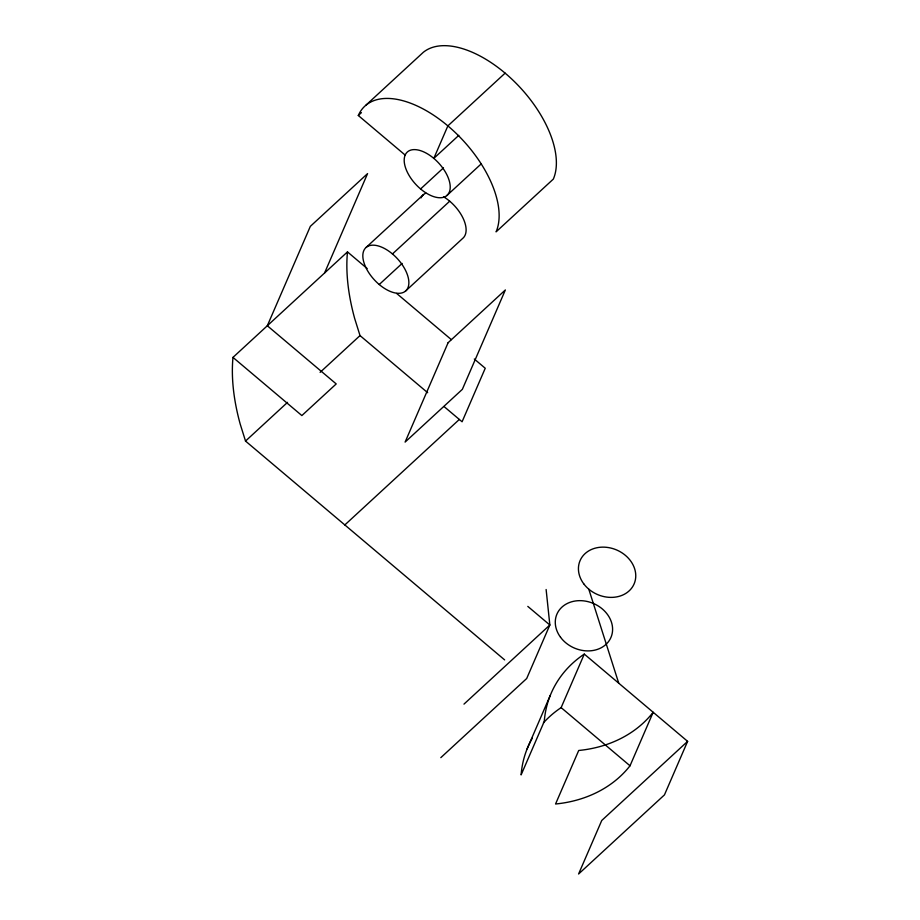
<?xml version="1.0" encoding="UTF-8"?>
<svg xmlns="http://www.w3.org/2000/svg" width="920" height="920" viewBox="0 0 920 920"><rect width="100%" height="100%" fill="white"/><g stroke="black" fill="none" stroke-linecap="round" stroke-linejoin="round"><path stroke-width="1.38" d="M324.565 272.998L367.574 173.604L310.339 226.355L267.317 325.749L336.214 383.928L301.863 415.564L232.978 357.397L347.472 251.896L367.149 268.525M527.137 748.845L550.298 695.336M543.433 722.844A126.684 104.397 23.4 0 1 561.131 707.618L584.292 654.097L687.619 741.359L664.458 794.88L578.588 874L601.749 820.479L687.619 741.359M630.016 765.796L653.177 712.275A126.684 104.397 23.4 0 1 578.714 750.478L555.553 803.999A126.684 104.397 23.4 0 0 630.016 765.796L561.131 707.618M366.01 105.11L423.257 52.359A91.919 48.898 47.3 0 1 513.935 81.144A91.919 48.898 47.3 0 1 553.322 179.101L496.075 231.851A91.919 48.898 47.3 0 0 447.867 125.89A91.919 48.898 47.3 0 0 358.305 115.495L361.433 112.62M505.114 73.14L447.867 125.89L433.815 158.378L458.792 135.366M420.578 188.968L443.474 167.865M366.252 247.296L423.499 194.557M446.775 195.615A29.417 15.651 47.3 0 0 427.88 154.089A29.417 15.651 47.3 0 0 406.928 171.315A29.417 15.651 47.3 0 0 446.775 195.615L481.125 163.967M392.449 253.954L449.696 201.204M379.224 284.533L402.12 263.43M405.421 291.18A29.417 15.651 47.3 0 0 386.526 249.653A29.417 15.651 47.3 0 0 365.573 266.892A29.417 15.651 47.3 0 0 405.421 291.18L462.668 238.429A29.417 15.651 47.3 0 0 443.773 196.903M504.643 659.904L245.525 441.071L287.534 402.35M320.103 372.358L360.019 335.581L354.683 318.538A261.683 139.196 47.3 0 1 347.472 251.896M344.827 524.941L459.322 419.451M463.979 704.122L549.849 625.013L546.123 589.513M440.818 757.643L526.688 678.523L549.849 625.013L527.804 606.395M358.305 115.495L405.145 155.054M396.669 293.457L451.341 339.629M474.306 359.018L485.242 368.253L462.081 421.774L444.049 406.548M360.019 335.581L427.673 392.713M588.777 589.145L618.734 683.181M245.525 441.071L240.189 424.028A261.683 139.196 47.3 0 1 232.978 357.397M584.292 654.097A126.684 104.397 23.4 0 0 544.272 721.383L521.111 774.904A126.684 104.397 23.4 0 1 532.381 738.047M421.038 197.88A29.417 15.651 47.3 0 1 425.902 193.154M448.109 342.711L405.099 442.094L462.346 389.355L505.356 289.961L448.109 342.711M583.694 583.751A29.417 24.242 23.4 0 0 633.132 585.879A29.417 24.242 23.4 0 0 604.463 547.159A29.417 24.242 23.4 0 0 583.694 583.751M560.533 637.261A29.417 24.242 23.4 0 0 609.971 639.4A29.417 24.242 23.4 0 0 581.302 600.679A29.417 24.242 23.4 0 0 560.533 637.261"/></g></svg>
